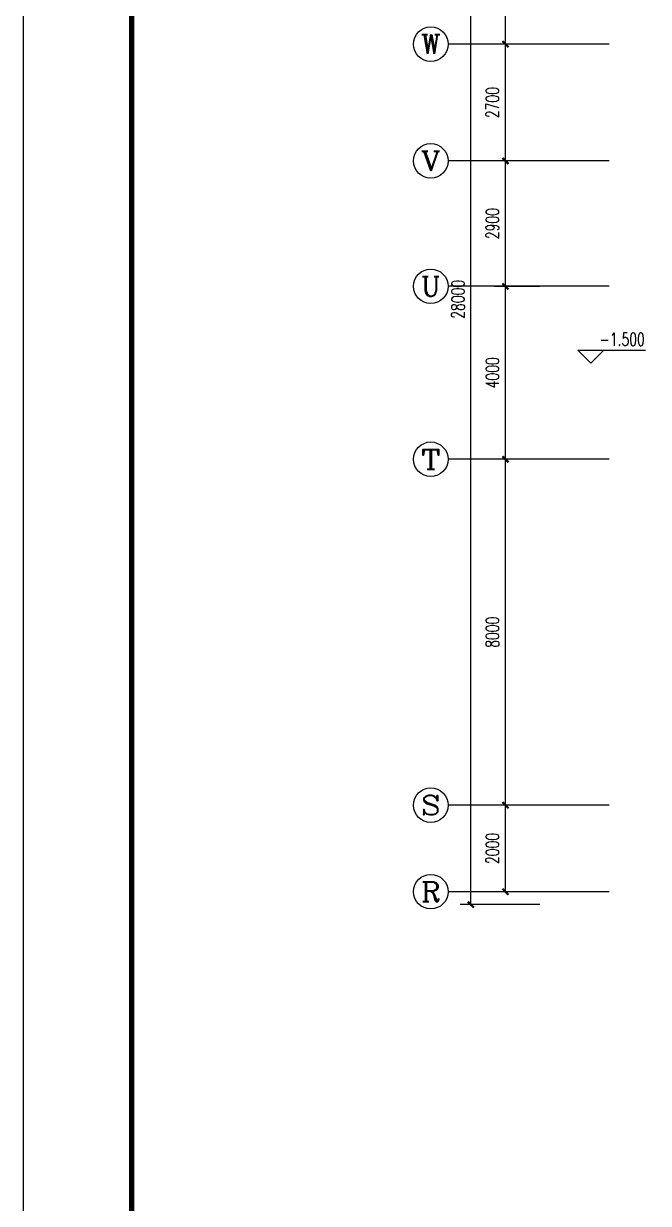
# Model space of a CAD drawing. Extents: x 190999 to 918899, y -200814 to 215286.
# Drawn here: x 309899 to 324344, y 114677 to 141963 of the extents above; entities that cross this region are included whole.
import ezdxf
from ezdxf.enums import TextEntityAlignment as Align

# ---------------------------------------------------------------- set-up
doc = ezdxf.new("R2010")
doc.units = 0
doc.header["$LTSCALE"] = 1000
doc.header["$MEASUREMENT"] = 0
doc.layers.get('Defpoints').update_dxf_attribs({"color": 1})
for name, color, linetype in [('AXIS', 3, 'Continuous'), ('AXIS_TEXT', 7, 'Continuous'), ('DIM_ELEV', 3, 'Continuous'), ('PUB_TEXT', 7, 'Continuous'), ('图框', 189, 'Continuous')]:
    doc.layers.add(name, color=color, linetype=linetype)
doc.styles.add('_TCH_AXIS', font='COMPLEX', dxfattribs={"bigfont": 'GBCBIG'})
doc.styles.add('_TCH_DIM', font='SIMPLEX', dxfattribs={"bigfont": 'GBCBIG'})
doc.styles.add('COMPLEX', font='COMPLEX')
doc.styles.add('DIM_FONT', font='SIMPLEX', dxfattribs={"width": 0.7, "bigfont": 'GBCBIG'})
doc.dimstyles.new('DIMN', dxfattribs={"dimtxt": 300, "dimasz": 100, "dimexe": 250, "dimexo": 300, "dimgap": 150, "dimtad": 1, "dimdec": 0, "dimzin": 0, "dimdsep": 46, "dimtxsty": 'DIM_FONT', "dimblk": 'ARCHTICK', "dimcen": 0.09, "dimclrt": 7, "dimazin": 2, "dimtfac": 1, "dimtdec": 0, "dimtix": 1, "dimtmove": 2, "dimatfit": 3, "dimfxl": 0, "dimtolj": 1, "dimtzin": 0, "dimarcsym": 0})

# ---------------------------------------------------------------- blocks, each defined once
blk = doc.blocks.new('TJAD_TK_A0')
at = {"layer": '图框'}
blk.add_line((973, -441.7), (973, 399.3), dxfattribs=at)
at = {"layer": '图框', "const_width": 1.2}
blk.add_lwpolyline([(2152, -431.7), (2152, 389.3), (998, 389.3), (998, -431.7)], close=True, dxfattribs=at)
blk = doc.blocks.new('_ArchTick')
at = {"const_width": 0.5}
blk.add_lwpolyline([(-0.7, -0.7), (0.7, 0.7)], dxfattribs=at)
blk = doc.blocks.new('*D86')
at = {"layer": 'AXIS', "color": 0, "lineweight": -2}
for p, q in [((321833, 149586), (319989, 149586)), ((320239, 121586), (320239, 149586)), ((321833, 121586), (319989, 121586))]:
    blk.add_line(p, q, dxfattribs=at)
at = {"layer": 'Defpoints', "color": 0}
for p in [(320239, 149586), (322133, 149586), (322133, 121586)]:
    blk.add_point(p, dxfattribs=at)
at = {"layer": 'AXIS', "color": 0, "lineweight": -2, "xscale": 100, "yscale": 100, "zscale": 100}
for p, rotation in [((320239, 149586), 90), ((320239, 121586), 270)]:
    blk.add_blockref('_ArchTick', p, dxfattribs=dict(at, rotation=rotation))
at = {"layer": 'AXIS', "color": 7, "insert": (319939, 135586), "char_height": 300, "attachment_point": 5, "rotation": 90, "style": 'DIM_FONT'}
blk.add_mtext('\\A1;28000', dxfattribs=at)
blk = doc.blocks.new('*D87')
at = {"layer": 'AXIS', "color": 0, "lineweight": -2}
for p, q in [((321833, 123886), (320789, 123886)), ((321039, 121886), (321039, 123886)), ((321833, 121886), (320789, 121886))]:
    blk.add_line(p, q, dxfattribs=at)
at = {"layer": 'Defpoints', "color": 0}
for p in [(321039, 123886), (322133, 123886), (322133, 121886)]:
    blk.add_point(p, dxfattribs=at)
at = {"layer": 'AXIS', "color": 0, "lineweight": -2, "xscale": 100, "yscale": 100, "zscale": 100}
for p, rotation in [((321039, 123886), 90), ((321039, 121886), 270)]:
    blk.add_blockref('_ArchTick', p, dxfattribs=dict(at, rotation=rotation))
at = {"layer": 'AXIS', "color": 7, "insert": (320739, 122886), "char_height": 300, "attachment_point": 5, "rotation": 90, "style": 'DIM_FONT'}
blk.add_mtext('\\A1;2000', dxfattribs=at)
blk = doc.blocks.new('*D88')
at = {"layer": 'AXIS', "color": 0, "lineweight": -2}
for p, q in [((321833, 131886), (320789, 131886)), ((321039, 123886), (321039, 131886)), ((321833, 123886), (320789, 123886))]:
    blk.add_line(p, q, dxfattribs=at)
at = {"layer": 'Defpoints', "color": 0}
for p in [(321039, 131886), (322133, 131886), (322133, 123886)]:
    blk.add_point(p, dxfattribs=at)
at = {"layer": 'AXIS', "color": 0, "lineweight": -2, "xscale": 100, "yscale": 100, "zscale": 100}
for p, rotation in [((321039, 131886), 90), ((321039, 123886), 270)]:
    blk.add_blockref('_ArchTick', p, dxfattribs=dict(at, rotation=rotation))
at = {"layer": 'AXIS', "color": 7, "insert": (320739, 127886), "char_height": 300, "attachment_point": 5, "rotation": 90, "style": 'DIM_FONT'}
blk.add_mtext('\\A1;8000', dxfattribs=at)
blk = doc.blocks.new('*D89')
at = {"layer": 'AXIS', "color": 0, "lineweight": -2}
for p, q in [((321833, 135886), (320789, 135886)), ((321039, 131886), (321039, 135886)), ((321833, 131886), (320789, 131886))]:
    blk.add_line(p, q, dxfattribs=at)
at = {"layer": 'Defpoints', "color": 0}
for p in [(321039, 135886), (322133, 135886), (322133, 131886)]:
    blk.add_point(p, dxfattribs=at)
at = {"layer": 'AXIS', "color": 0, "lineweight": -2, "xscale": 100, "yscale": 100, "zscale": 100}
for p, rotation in [((321039, 135886), 90), ((321039, 131886), 270)]:
    blk.add_blockref('_ArchTick', p, dxfattribs=dict(at, rotation=rotation))
at = {"layer": 'AXIS', "color": 7, "insert": (320739, 133886), "char_height": 300, "attachment_point": 5, "rotation": 90, "style": 'DIM_FONT'}
blk.add_mtext('\\A1;4000', dxfattribs=at)
blk = doc.blocks.new('*D90')
at = {"layer": 'AXIS', "color": 0, "lineweight": -2}
for p, q in [((321833, 138786), (320789, 138786)), ((321039, 135886), (321039, 138786)), ((321833, 135886), (320789, 135886))]:
    blk.add_line(p, q, dxfattribs=at)
at = {"layer": 'Defpoints', "color": 0}
for p in [(321039, 138786), (322133, 138786), (322133, 135886)]:
    blk.add_point(p, dxfattribs=at)
at = {"layer": 'AXIS', "color": 0, "lineweight": -2, "xscale": 100, "yscale": 100, "zscale": 100}
for p, rotation in [((321039, 138786), 90), ((321039, 135886), 270)]:
    blk.add_blockref('_ArchTick', p, dxfattribs=dict(at, rotation=rotation))
at = {"layer": 'AXIS', "color": 7, "insert": (320739, 137336), "char_height": 300, "attachment_point": 5, "rotation": 90, "style": 'DIM_FONT'}
blk.add_mtext('\\A1;2900', dxfattribs=at)
blk = doc.blocks.new('*D91')
at = {"layer": 'AXIS', "color": 0, "lineweight": -2}
for p, q in [((321833, 141486), (320789, 141486)), ((321039, 138786), (321039, 141486)), ((321833, 138786), (320789, 138786))]:
    blk.add_line(p, q, dxfattribs=at)
at = {"layer": 'Defpoints', "color": 0}
for p in [(321039, 141486), (322133, 141486), (322133, 138786)]:
    blk.add_point(p, dxfattribs=at)
at = {"layer": 'AXIS', "color": 0, "lineweight": -2, "xscale": 100, "yscale": 100, "zscale": 100}
for p, rotation in [((321039, 141486), 90), ((321039, 138786), 270)]:
    blk.add_blockref('_ArchTick', p, dxfattribs=dict(at, rotation=rotation))
at = {"layer": 'AXIS', "color": 7, "insert": (320739, 140136), "char_height": 300, "attachment_point": 5, "rotation": 90, "style": 'DIM_FONT'}
blk.add_mtext('\\A1;2700', dxfattribs=at)
blk = doc.blocks.new('*D92')
at = {"layer": 'AXIS', "color": 0, "lineweight": -2}
for p, q in [((321833, 143886), (320789, 143886)), ((321039, 141486), (321039, 143886)), ((321833, 141486), (320789, 141486))]:
    blk.add_line(p, q, dxfattribs=at)
at = {"layer": 'Defpoints', "color": 0}
for p in [(321039, 143886), (322133, 143886), (322133, 141486)]:
    blk.add_point(p, dxfattribs=at)
at = {"layer": 'AXIS', "color": 0, "lineweight": -2, "xscale": 100, "yscale": 100, "zscale": 100}
for p, rotation in [((321039, 143886), 90), ((321039, 141486), 270)]:
    blk.add_blockref('_ArchTick', p, dxfattribs=dict(at, rotation=rotation))
at = {"layer": 'AXIS', "color": 7, "insert": (320739, 142686), "char_height": 300, "attachment_point": 5, "rotation": 90, "style": 'DIM_FONT'}
blk.add_mtext('\\A1;2400', dxfattribs=at)
blk = doc.blocks.new('_AXISO')
blk.add_circle((0, 0), 0.5)
at = {"layer": 'AXIS_TEXT', "style": 'COMPLEX', "width": 1.041667}
blk.add_attdef('A', text='', height=0.56, dxfattribs=at).set_placement((-0.25, -0.28), (0.25, -0.28), align=Align.FIT)

msp = doc.modelspace()

# ---------------------------------------------------------------- linework, layer by layer
at = {"layer": 'AXIS'}
for p, q in [((323433.1, 141486.5), (319711.6, 141486.5)), ((323433.1, 138786.5), (319711.6, 138786.5)), ((323433.1, 135886.5), (319711.6, 135886.5)), ((323433.1, 131886.5), (319711.6, 131886.5)), ((323433.1, 123886.5), (319711.6, 123886.5)), ((323433.1, 121886.5), (319711.6, 121886.5))]:
    msp.add_line(p, q, dxfattribs=at)
at = {"layer": 'DIM_ELEV'}
for p, q in [((323012, 134106.5), (322712, 134406.5)), ((322712, 134406.5), (324277, 134406.5)), ((323012, 134106.5), (323312, 134406.5))]:
    msp.add_line(p, q, dxfattribs=at)

# ---------------------------------------------------------------- block references
at = {"layer": 'AXIS'}
ref = msp.add_blockref('_AXISO', (319311.6, 141486.5), dxfattribs=dict(at, xscale=800, yscale=800, zscale=800))
ref.add_attrib('A', 'W', dxfattribs={"layer": 'AXIS_TEXT', "height": 452.5, "style": '_TCH_AXIS', "width": 0.954545}).set_placement((319085.4, 141260.2), (319537.9, 141260.2), align=Align.FIT)
ref = msp.add_blockref('_AXISO', (319311.6, 138786.5), dxfattribs=dict(at, xscale=800, yscale=800, zscale=800))
ref.add_attrib('A', 'V', dxfattribs={"layer": 'AXIS_TEXT', "height": 452.5, "style": '_TCH_AXIS', "width": 1.166667}).set_placement((319085.4, 138560.2), (319537.9, 138560.2), align=Align.FIT)
ref = msp.add_blockref('_AXISO', (319311.6, 135886.5), dxfattribs=dict(at, xscale=800, yscale=800, zscale=800))
ref.add_attrib('A', 'U', dxfattribs={"layer": 'AXIS_TEXT', "height": 452.5, "style": '_TCH_AXIS', "width": 1.05}).set_placement((319085.4, 135660.2), (319537.9, 135660.2), align=Align.FIT)
ref = msp.add_blockref('_AXISO', (319311.6, 131886.5), dxfattribs=dict(at, xscale=800, yscale=800, zscale=800))
ref.add_attrib('A', 'T', dxfattribs={"layer": 'AXIS_TEXT', "height": 452.5, "style": '_TCH_AXIS', "width": 1.4}).set_placement((319085.4, 131660.2), (319537.9, 131660.2), align=Align.FIT)
ref = msp.add_blockref('_AXISO', (319311.6, 123886.5), dxfattribs=dict(at, xscale=800, yscale=800, zscale=800))
ref.add_attrib('A', 'S', dxfattribs={"layer": 'AXIS_TEXT', "height": 452.5, "style": '_TCH_AXIS', "width": 1.5}).set_placement((319085.4, 123660.2), (319537.9, 123660.2), align=Align.FIT)
ref = msp.add_blockref('_AXISO', (319311.6, 121886.5), dxfattribs=dict(at, xscale=800, yscale=800, zscale=800))
ref.add_attrib('A', 'R', dxfattribs={"layer": 'AXIS_TEXT', "height": 452.5, "style": '_TCH_AXIS', "width": 1.166667}).set_placement((319085.4, 121660.2), (319537.9, 121660.2), align=Align.FIT)
at = {"layer": '图框', "xscale": 100, "yscale": 100, "zscale": 100}
msp.add_blockref('TJAD_TK_A0', (212598.6, 115956.8), dxfattribs=at)

# ---------------------------------------------------------------- texts
at = {"layer": 'PUB_TEXT', "style": '_TCH_DIM', "width": 0.705882}
msp.add_text('-1.500', height=297.5, dxfattribs=at).set_placement((323217, 134511.4))

# ---------------------------------------------------------------- dimensions: what is measured, and where the dimension line sits
at = {"layer": 'AXIS'}
for p1, p2, distance, picture, middle in [((322133.1, 121586.5), (322133.1, 149586.5), 1894.4, '*D86', (319938.7, 135586.5)), ((322133.1, 141486.5), (322133.1, 143886.5), 1094.4, '*D92', (320738.7, 142686.5)), ((322133.1, 138786.5), (322133.1, 141486.5), 1094.4, '*D91', (320738.7, 140136.5)), ((322133.1, 135886.5), (322133.1, 138786.5), 1094.4, '*D90', (320738.7, 137336.5)), ((322133.1, 131886.5), (322133.1, 135886.5), 1094.4, '*D89', (320738.7, 133886.5)), ((322133.1, 123886.5), (322133.1, 131886.5), 1094.4, '*D88', (320738.7, 127886.5)), ((322133.1, 121886.5), (322133.1, 123886.5), 1094.4, '*D87', (320738.7, 122886.5))]:
    dim = msp.add_aligned_dim(p1=p1, p2=p2, distance=distance, dimstyle='DIMN', dxfattribs=at)
    dim.commit()
    dim.dimension.update_dxf_attribs({"geometry": picture, "text_midpoint": middle})

doc.saveas('drawing.dxf')
